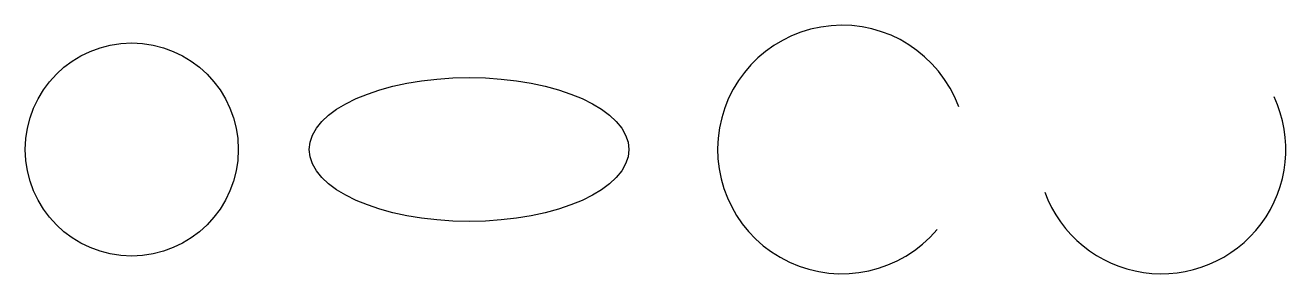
# Model space of a CAD drawing. Header units: millimetres. Extents: x 5 to 360, y 0 to 70.
import ezdxf

# ---------------------------------------------------------------- set-up
doc = ezdxf.new("R2010")
doc.units = ezdxf.units.MM

msp = doc.modelspace()

# ---------------------------------------------------------------- linework, layer by layer
at = {"layer": 'CUT'}
msp.add_circle((35, 35), 30, dxfattribs=at)
for centre, start, end in [((235, 35), 20, 320), ((325, 35), 200, 25)]:
    msp.add_arc(centre, 35, start, end, dxfattribs=at)
msp.add_ellipse((130, 35), major_axis=(45, 0), ratio=0.45, dxfattribs=at)

doc.saveas('drawing.dxf')
